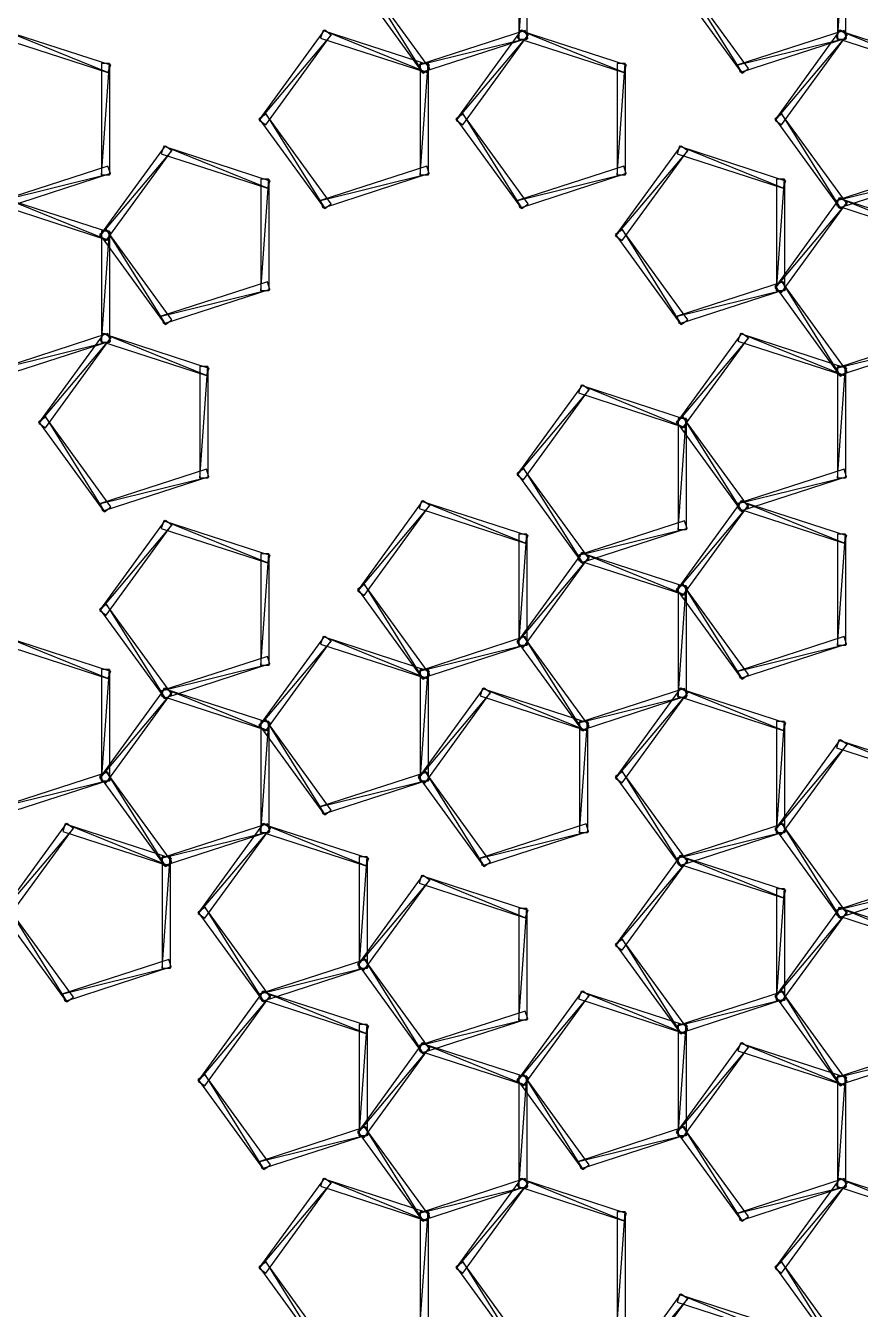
# Model space of a CAD drawing. Header units: metres. Extents: x 99 to 538, y -136 to 284.
# Drawn here: x 214.6 to 319, y 24.5 to 185.2 of the extents above; entities that cross this region are included whole.
import ezdxf

# ---------------------------------------------------------------- set-up
doc = ezdxf.new("R2010")
doc.units = ezdxf.units.M

msp = doc.modelspace()

# ---------------------------------------------------------------- linework, layer by layer
for points in [[(277.25073, 197.46472), (276.25073, 197.46472), (276.25073, 183.50471), (276.25082, 183.50482, 0.0001)], [(276.25073, 183.50471), (277.25073, 197.46472), (277.25073, 183.50471), (277.25082, 183.50482, 0.0001)], [(317.13757, 197.4647), (316.13757, 197.4647), (316.13757, 183.5047), (316.13766, 183.5048, 0.0001)], [(316.13757, 183.5047), (317.13757, 197.4647), (317.13757, 183.5047), (317.13766, 183.5048, 0.0001)], [(256.91794, 191.1831), (264.3144, 179.30144), (256.10892, 190.59532), (256.109, 190.59543, 0.0001)], [(264.3144, 179.30144), (265.1234, 179.88922), (256.91794, 191.1831), (256.91803, 191.18321, 0.0001)], [(296.80478, 191.1831), (304.20123, 179.30144), (295.99576, 190.59532), (295.99585, 190.59543, 0.0001)], [(304.20123, 179.30144), (305.01025, 179.88922), (296.80478, 191.1831), (296.80487, 191.18321, 0.0001)], [(211.8915, 184.63483), (211.58247, 183.68378), (224.85924, 179.36989), (224.85934, 179.37, 0.0001)], [(224.85924, 179.36989), (211.8915, 184.63483), (225.16824, 180.32095), (225.16835, 180.32106, 0.0001)], [(252.79771, 184.11533), (243.78322, 173.40923), (251.98871, 184.70311), (251.98882, 184.70322, 0.0001)], [(243.78322, 173.40923), (244.59222, 172.82144), (252.79771, 184.11533), (252.79782, 184.11543, 0.0001)], [(251.7783, 184.63474), (251.46928, 183.68369), (264.74603, 179.3698), (264.74612, 179.3699, 0.0001)], [(264.74603, 179.3698), (251.7783, 184.63474), (265.05505, 180.32086), (265.05515, 180.32097, 0.0001)], [(277.38077, 183.68369), (277.07175, 184.63474), (263.79498, 180.32086), (263.79507, 180.32097, 0.0001)], [(263.79498, 180.32086), (277.38077, 183.68369), (264.104, 179.3698), (264.1041, 179.3699, 0.0001)], [(277.44913, 184.11533), (268.43463, 173.40923), (276.6401, 184.70311), (276.6402, 184.70322, 0.0001)], [(268.43463, 173.40923), (269.24365, 172.82144), (277.44913, 184.11533), (277.44922, 184.11543, 0.0001)], [(276.42972, 184.63475), (276.1207, 183.6837), (289.39746, 179.36981), (289.39755, 179.36992, 0.0001)], [(289.39746, 179.36981), (276.42972, 184.63475), (289.70648, 180.32088), (289.70657, 180.32098, 0.0001)], [(317.2676, 183.68369), (316.9586, 184.63474), (303.68182, 180.32086), (303.68192, 180.32097, 0.0001)], [(303.68182, 180.32086), (317.2676, 183.68369), (303.99084, 179.3698), (303.99094, 179.3699, 0.0001)], [(317.33597, 184.11533), (308.32147, 173.40923), (316.52695, 184.70311), (316.52704, 184.70322, 0.0001)], [(308.32147, 173.40923), (309.1305, 172.82144), (317.33597, 184.11533), (317.33606, 184.11543, 0.0001)], [(316.31656, 184.63474), (316.00754, 183.68369), (329.2843, 179.3698), (329.2844, 179.3699, 0.0001)], [(329.2843, 179.3698), (316.31656, 184.63474), (329.59332, 180.32086), (329.5934, 180.32097, 0.0001)], [(225.03821, 180.49992), (224.03821, 180.49992), (224.03821, 166.53992), (224.03831, 166.54002, 0.0001)], [(224.03821, 166.53992), (225.03821, 180.49992), (225.03821, 166.53992), (225.03831, 166.54002, 0.0001)], [(264.92502, 180.49983), (263.92502, 180.49983), (263.92502, 166.53983), (263.9251, 166.53993, 0.0001)], [(263.92502, 166.53983), (264.92502, 180.49983), (264.92502, 166.53983), (264.9251, 166.53993, 0.0001)], [(289.57645, 180.49985), (288.57645, 180.49985), (288.57645, 166.53984), (288.57654, 166.53995, 0.0001)], [(288.57645, 166.53984), (289.57645, 180.49985), (289.57645, 166.53984), (289.57654, 166.53995, 0.0001)], [(244.59222, 174.21823), (251.98871, 162.33656), (243.78322, 173.63045), (243.78333, 173.63055, 0.0001)], [(251.98871, 162.33656), (252.79771, 162.92435), (244.59222, 174.21823), (244.59233, 174.21834, 0.0001)], [(269.24365, 174.21825), (276.6401, 162.33658), (268.43463, 173.63046), (268.43472, 173.63057, 0.0001)], [(276.6401, 162.33658), (277.44913, 162.92436), (269.24365, 174.21825), (269.24374, 174.21835, 0.0001)], [(309.1305, 174.21825), (316.52695, 162.33658), (308.32147, 173.63046), (308.32156, 173.63057, 0.0001)], [(316.52695, 162.33658), (317.33597, 162.92436), (309.1305, 174.21825), (309.13058, 174.21835, 0.0001)], [(232.85431, 169.62567), (223.83981, 158.91957), (232.04529, 170.21346), (232.0454, 170.21356, 0.0001)], [(223.83981, 158.91957), (224.64882, 158.33179), (232.85431, 169.62567), (232.85442, 169.62578, 0.0001)], [(231.8349, 170.14508), (231.52588, 169.19403), (244.80264, 164.88014), (244.80275, 164.88025, 0.0001)], [(244.80264, 164.88014), (231.8349, 170.14508), (245.11165, 165.8312), (245.11176, 165.83131, 0.0001)], [(297.39255, 169.62561), (288.37805, 158.91951), (296.58353, 170.2134), (296.58362, 170.2135, 0.0001)], [(288.37805, 158.91951), (289.18707, 158.33173), (297.39255, 169.62561), (297.39264, 169.62572, 0.0001)], [(296.37314, 170.14502), (296.06412, 169.19397), (309.34088, 164.88008), (309.34097, 164.88019, 0.0001)], [(309.34088, 164.88008), (296.37314, 170.14502), (309.6499, 165.83115), (309.65, 165.83125, 0.0001)], [(225.16824, 166.7189), (224.85922, 167.66995), (211.58247, 163.35608), (211.58258, 163.35619, 0.0001)], [(265.05505, 166.71881), (264.74603, 167.66986), (251.46927, 163.35599), (251.46938, 163.3561, 0.0001)], [(289.70648, 166.71883), (289.39746, 167.66988), (276.1207, 163.356), (276.1208, 163.35611, 0.0001)], [(329.59332, 166.71883), (329.2843, 167.66988), (316.00754, 163.356), (316.00763, 163.35611, 0.0001)], [(211.58247, 163.35608), (225.16824, 166.7189), (211.89148, 162.40501), (211.89159, 162.40512, 0.0001)], [(244.98161, 166.01018), (243.98161, 166.01018), (243.98161, 152.05017), (243.98172, 152.05028, 0.0001)], [(243.98161, 152.05017), (244.98161, 166.01018), (244.98161, 152.05017), (244.98172, 152.05028, 0.0001)], [(251.46927, 163.35599), (265.05505, 166.71881), (251.77829, 162.40492), (251.7784, 162.40503, 0.0001)], [(276.1207, 163.356), (289.70648, 166.71883), (276.42972, 162.40494), (276.4298, 162.40504, 0.0001)], [(309.51987, 166.01012), (308.51987, 166.01012), (308.51987, 152.05011), (308.51996, 152.05022, 0.0001)], [(308.51987, 152.05011), (309.51987, 166.01012), (309.51987, 152.05011), (309.51996, 152.05022, 0.0001)], [(316.00754, 163.356), (329.59332, 166.71883), (316.31656, 162.40494), (316.31665, 162.40504, 0.0001)], [(211.8915, 163.66508), (211.58247, 162.71404), (224.85924, 158.40015), (224.85934, 158.40025, 0.0001)], [(224.85924, 158.40015), (211.8915, 163.66508), (225.16824, 159.35121), (225.16835, 159.35132, 0.0001)], [(317.33597, 163.1456), (308.32147, 152.4395), (316.52695, 163.73338), (316.52704, 163.73349, 0.0001)], [(308.32147, 152.4395), (309.1305, 151.85172), (317.33597, 163.1456), (317.33606, 163.1457, 0.0001)], [(316.31656, 163.66501), (316.00754, 162.71396), (329.2843, 158.40007), (329.2844, 158.40018, 0.0001)], [(329.2843, 158.40007), (316.31656, 163.66501), (329.59332, 159.35114), (329.5934, 159.35124, 0.0001)], [(224.64883, 159.72858), (232.0453, 147.84691), (223.83981, 159.1408), (223.83992, 159.1409, 0.0001)], [(225.03821, 159.53017), (224.03821, 159.53017), (224.03821, 145.57016), (224.03831, 145.57027, 0.0001)], [(224.03821, 145.57016), (225.03821, 159.53017), (225.03821, 145.57016), (225.03831, 145.57027, 0.0001)], [(232.0453, 147.84691), (232.85431, 148.4347), (224.64883, 159.72858), (224.64894, 159.72868, 0.0001)], [(289.18707, 159.72852), (296.58353, 147.84685), (288.37805, 159.14073), (288.37814, 159.14084, 0.0001)], [(296.58353, 147.84685), (297.39255, 148.43463), (289.18707, 159.72852), (289.18716, 159.72862, 0.0001)], [(245.11165, 152.22916), (244.80263, 153.1802), (231.52588, 148.86633), (231.52599, 148.86644, 0.0001)], [(309.6499, 152.2291), (309.34088, 153.18015), (296.06412, 148.86627), (296.0642, 148.86638, 0.0001)], [(309.1305, 153.2485), (316.52695, 141.36684), (308.32147, 152.66072), (308.32156, 152.66083, 0.0001)], [(316.52695, 141.36684), (317.33597, 141.95462), (309.1305, 153.2485), (309.13058, 153.24861, 0.0001)], [(231.52588, 148.86633), (245.11165, 152.22916), (231.83488, 147.91527), (231.83499, 147.91537, 0.0001)], [(296.06412, 148.86627), (309.6499, 152.2291), (296.37314, 147.9152), (296.37323, 147.91531, 0.0001)], [(225.16824, 145.74913), (224.85922, 146.70018), (211.58247, 142.3863), (211.58258, 142.38641, 0.0001)], [(225.2366, 146.18077), (216.2221, 135.47467), (224.4276, 146.76855), (224.4277, 146.76866, 0.0001)], [(224.2172, 146.7002), (223.90817, 145.74915), (237.18494, 141.43526), (237.18504, 141.43536, 0.0001)], [(237.18494, 141.43526), (224.2172, 146.7002), (237.49394, 142.38632), (237.49405, 142.38643, 0.0001)], [(305.01025, 146.18071), (295.99576, 135.47461), (304.20123, 146.7685), (304.20132, 146.7686, 0.0001)], [(303.99084, 146.70013), (303.68182, 145.74908), (316.9586, 141.4352), (316.95868, 141.4353, 0.0001)], [(316.9586, 141.4352), (303.99084, 146.70013), (317.2676, 142.38626), (317.2677, 142.38637, 0.0001)], [(329.59332, 145.74908), (329.2843, 146.70013), (316.00754, 142.38626), (316.00763, 142.38637, 0.0001)], [(211.58247, 142.3863), (225.16824, 145.74913), (211.89148, 141.43524), (211.89159, 141.43535, 0.0001)], [(216.2221, 135.47467), (217.03111, 134.88689), (225.2366, 146.18077), (225.23671, 146.18088, 0.0001)], [(295.99576, 135.47461), (296.80478, 134.88683), (305.01025, 146.18071), (305.01035, 146.18082, 0.0001)], [(316.00754, 142.38626), (329.59332, 145.74908), (316.31656, 141.4352), (316.31665, 141.4353, 0.0001)], [(237.3639, 142.56529), (236.3639, 142.56529), (236.3639, 128.60529), (236.36401, 128.6054, 0.0001)], [(236.3639, 128.60529), (237.3639, 142.56529), (237.3639, 128.60529), (237.36401, 128.6054, 0.0001)], [(317.13757, 142.56523), (316.13757, 142.56523), (316.13757, 128.60522), (316.13766, 128.60533, 0.0001)], [(316.13757, 128.60522), (317.13757, 142.56523), (317.13757, 128.60522), (317.13766, 128.60533, 0.0001)], [(285.06683, 139.70071), (276.05234, 128.99461), (284.2578, 140.2885), (284.2579, 140.2886, 0.0001)], [(284.04742, 140.22012), (283.7384, 139.26907), (297.01517, 134.95518), (297.01526, 134.95529, 0.0001)], [(297.01517, 134.95518), (284.04742, 140.22012), (297.3242, 135.90625), (297.32428, 135.90636, 0.0001)], [(276.05234, 128.99461), (276.86136, 128.40683), (285.06683, 139.70071), (285.06693, 139.70082, 0.0001)], [(217.03113, 136.28369), (224.4276, 124.402016), (216.2221, 135.6959), (216.22221, 135.69601, 0.0001)], [(224.4276, 124.402016), (225.2366, 124.9898), (217.03113, 136.28369), (217.03123, 136.2838, 0.0001)], [(296.80478, 136.28363), (304.20123, 124.401955), (295.99576, 135.69585), (295.99585, 135.69595, 0.0001)], [(297.19415, 136.08524), (296.19415, 136.08524), (296.19415, 122.12522), (296.19424, 122.12532, 0.0001)], [(296.19415, 122.12522), (297.19415, 136.08524), (297.19415, 122.12522), (297.19424, 122.12532, 0.0001)], [(304.20123, 124.401955), (305.01025, 124.98974), (296.80478, 136.28363), (296.80487, 136.28374, 0.0001)], [(237.49394, 128.78427), (237.18492, 129.73532), (223.90817, 125.42144), (223.90828, 125.42154, 0.0001)], [(223.90817, 125.42144), (237.49394, 128.78427), (224.21718, 124.47038), (224.21729, 124.47048, 0.0001)], [(276.86136, 129.80363), (284.2578, 117.92196), (276.05234, 129.21585), (276.05243, 129.21596, 0.0001)], [(284.2578, 117.92196), (285.06683, 118.50974), (276.86136, 129.80363), (276.86145, 129.80374, 0.0001)], [(317.2676, 128.78421), (316.9586, 129.73526), (303.68182, 125.42138), (303.68192, 125.42148, 0.0001)], [(303.68182, 125.42138), (317.2676, 128.78421), (303.99084, 124.47032), (303.99094, 124.47042, 0.0001)], [(265.1234, 125.21099), (256.10892, 114.50488), (264.3144, 125.798775), (264.31448, 125.798874, 0.0001)], [(264.104, 125.73041), (263.79498, 124.77935), (277.07175, 120.46547), (277.07184, 120.46557, 0.0001)], [(277.07175, 120.46547), (264.104, 125.73041), (277.38077, 121.41653), (277.38086, 121.416626, 0.0001)], [(305.01025, 125.21098), (295.99576, 114.504875), (304.20123, 125.79877), (304.20132, 125.79887, 0.0001)], [(303.99084, 125.7304), (303.68182, 124.77934), (316.9586, 120.46546), (316.95868, 120.46556, 0.0001)], [(316.9586, 120.46546), (303.99084, 125.7304), (317.2676, 121.41652), (317.2677, 121.41662, 0.0001)], [(256.10892, 114.50488), (256.91794, 113.9171), (265.1234, 125.21099), (265.1235, 125.21109, 0.0001)], [(295.99576, 114.504875), (296.80478, 113.91709), (305.01025, 125.21098), (305.01035, 125.21108, 0.0001)], [(232.85431, 122.73586), (223.83981, 112.029755), (232.04529, 123.32365), (232.0454, 123.323746, 0.0001)], [(223.83981, 112.029755), (224.64882, 111.44197), (232.85431, 122.73586), (232.85442, 122.73596, 0.0001)], [(231.8349, 123.25528), (231.52588, 122.30422), (244.80264, 117.99034), (244.80275, 117.99044, 0.0001)], [(244.80264, 117.99034), (231.8349, 123.25528), (245.11165, 118.9414), (245.11176, 118.9415, 0.0001)], [(297.3242, 122.3042), (297.01517, 123.25526), (283.7384, 118.941376), (283.7385, 118.941475, 0.0001)], [(283.7384, 118.941376), (297.3242, 122.3042), (284.04742, 117.99032), (284.04752, 117.99042, 0.0001)], [(277.25073, 121.595505), (276.25073, 121.595505), (276.25073, 107.63549), (276.25082, 107.63559, 0.0001)], [(276.25073, 107.63549), (277.25073, 121.595505), (277.25073, 107.63549), (277.25082, 107.63559, 0.0001)], [(317.13757, 121.595505), (316.13757, 121.595505), (316.13757, 107.63549), (316.13766, 107.63559, 0.0001)], [(316.13757, 107.63549), (317.13757, 121.595505), (317.13757, 107.63549), (317.13766, 107.63559, 0.0001)], [(244.98161, 119.12038), (243.98161, 119.12038), (243.98161, 105.16036), (243.98172, 105.16046, 0.0001)], [(243.98161, 105.16036), (244.98161, 119.12038), (244.98161, 105.16036), (244.98172, 105.16046, 0.0001)], [(285.06683, 118.73098), (276.05234, 108.02487), (284.2578, 119.31876), (284.2579, 119.31886, 0.0001)], [(284.04742, 119.25039), (283.7384, 118.29933), (297.01517, 113.98545), (297.01526, 113.98555, 0.0001)], [(297.01517, 113.98545), (284.04742, 119.25039), (297.3242, 114.93651), (297.32428, 114.93661, 0.0001)], [(276.05234, 108.02487), (276.86136, 107.43709), (285.06683, 118.73098), (285.06693, 118.73108, 0.0001)], [(256.91794, 115.3139), (264.3144, 103.43223), (256.10892, 114.72612), (256.109, 114.72622, 0.0001)], [(264.3144, 103.43223), (265.1234, 104.02001), (256.91794, 115.3139), (256.91803, 115.314, 0.0001)], [(296.80478, 115.313896), (304.20123, 103.43222), (295.99576, 114.72611), (295.99585, 114.72621, 0.0001)], [(297.19415, 115.11549), (296.19415, 115.11549), (296.19415, 101.15548), (296.19424, 101.15558, 0.0001)], [(296.19415, 101.15548), (297.19415, 115.11549), (297.19415, 101.15548), (297.19424, 101.15558, 0.0001)], [(304.20123, 103.43222), (305.01025, 104.020004), (296.80478, 115.313896), (296.80487, 115.313995, 0.0001)], [(224.64882, 112.838776), (232.0453, 100.9571), (223.83981, 112.25099), (223.83992, 112.25109, 0.0001)], [(232.0453, 100.9571), (232.85431, 101.54488), (224.64882, 112.838776), (224.64893, 112.838875, 0.0001)], [(211.8915, 108.76555), (211.58247, 107.81449), (224.85924, 103.50061), (224.85934, 103.50071, 0.0001)], [(224.85924, 103.50061), (211.8915, 108.76555), (225.16824, 104.45167), (225.16835, 104.45177, 0.0001)], [(252.79771, 108.246124), (243.78322, 97.540016), (251.9887, 108.83391), (251.9888, 108.83401, 0.0001)], [(243.78322, 97.540016), (244.59222, 96.95223), (252.79771, 108.246124), (252.79782, 108.24622, 0.0001)], [(251.7783, 108.76554), (251.46928, 107.81448), (264.74603, 103.5006), (264.74612, 103.5007, 0.0001)], [(264.74603, 103.5006), (251.7783, 108.76554), (265.05505, 104.45166), (265.05515, 104.45176, 0.0001)], [(277.38077, 107.814476), (277.07175, 108.76553), (263.79498, 104.45165), (263.79507, 104.45175, 0.0001)], [(263.79498, 104.45165), (277.38077, 107.814476), (264.104, 103.500595), (264.1041, 103.500694, 0.0001)], [(276.86136, 108.8339), (284.2578, 96.952225), (276.05234, 108.24612), (276.05243, 108.246216, 0.0001)], [(284.2578, 96.952225), (285.06683, 97.54001), (276.86136, 108.8339), (276.86145, 108.834, 0.0001)], [(317.2676, 107.81447), (316.9586, 108.765526), (303.68182, 104.451645), (303.68192, 104.451744, 0.0001)], [(303.68182, 104.451645), (317.2676, 107.81447), (303.99084, 103.50059), (303.99094, 103.50069, 0.0001)], [(245.11165, 105.33934), (244.80263, 106.2904), (231.52588, 101.97652), (231.52599, 101.976616, 0.0001)], [(225.03821, 104.630646), (224.03821, 104.630646), (224.03821, 90.67063), (224.03831, 90.67073, 0.0001)], [(224.03821, 90.67063), (225.03821, 104.630646), (225.03821, 90.67063), (225.03831, 90.67073, 0.0001)], [(231.52588, 101.97652), (245.11165, 105.33934), (231.83488, 101.02546), (231.83499, 101.02556, 0.0001)], [(264.92502, 104.63064), (263.92502, 104.63064), (263.92502, 90.67062), (263.9251, 90.67072, 0.0001)], [(263.92502, 90.67062), (264.92502, 104.63064), (264.92502, 90.67062), (264.9251, 90.67072, 0.0001)], [(232.85431, 101.76612), (223.83981, 91.06001), (232.04529, 102.353905), (232.0454, 102.354004, 0.0001)], [(223.83981, 91.06001), (224.64882, 90.47223), (232.85431, 101.76612), (232.85442, 101.76622, 0.0001)], [(231.8349, 102.28554), (231.52588, 101.33448), (244.80264, 97.0206), (244.80275, 97.0207, 0.0001)], [(244.80264, 97.0206), (231.8349, 102.28554), (245.11165, 97.97166), (245.11176, 97.971756, 0.0001)], [(272.74112, 101.76611), (263.72662, 91.060005), (271.9321, 102.3539), (271.9322, 102.354, 0.0001)], [(263.72662, 91.060005), (264.53564, 90.47222), (272.74112, 101.76611), (272.7412, 101.76621, 0.0001)], [(271.7217, 102.28553), (271.4127, 101.33447), (284.68945, 97.02059), (284.68954, 97.02069, 0.0001)], [(284.68945, 97.02059), (271.7217, 102.28553), (284.99847, 97.97165), (284.99857, 97.97175, 0.0001)], [(297.3242, 101.33448), (297.01517, 102.28554), (283.7384, 97.97166), (283.7385, 97.971756, 0.0001)], [(283.7384, 97.97166), (297.3242, 101.33448), (284.04742, 97.0206), (284.04752, 97.0207, 0.0001)], [(297.39255, 101.76612), (288.37805, 91.06001), (296.58353, 102.353905), (296.58362, 102.354004, 0.0001)], [(288.37805, 91.06001), (289.18707, 90.47223), (297.39255, 101.76612), (297.39264, 101.76622, 0.0001)], [(296.37314, 102.285515), (296.06412, 101.33446), (309.34088, 97.02058), (309.34097, 97.020676, 0.0001)], [(309.34088, 97.02058), (296.37314, 102.285515), (309.6499, 97.971634), (309.65, 97.97173, 0.0001)], [(244.59224, 98.34904), (251.98871, 86.46736), (243.78322, 97.76125), (243.78333, 97.76135, 0.0001)], [(244.98161, 98.150635), (243.98161, 98.150635), (243.98161, 84.19062), (243.98172, 84.19072, 0.0001)], [(243.98161, 84.19062), (244.98161, 98.150635), (244.98161, 84.19062), (244.98172, 84.19072, 0.0001)], [(251.98871, 86.46736), (252.79771, 87.055145), (244.59224, 98.34904), (244.59235, 98.34914, 0.0001)], [(284.86844, 98.150635), (283.86844, 98.150635), (283.86844, 84.19062), (283.86853, 84.19072, 0.0001)], [(283.86844, 84.19062), (284.86844, 98.150635), (284.86844, 84.19062), (284.86853, 84.19072, 0.0001)], [(309.51987, 98.15062), (308.51987, 98.15062), (308.51987, 84.190605), (308.51996, 84.190704, 0.0001)], [(308.51987, 84.190605), (309.51987, 98.15062), (309.51987, 84.190605), (309.51996, 84.190704, 0.0001)], [(317.33597, 95.286095), (308.32147, 84.57999), (316.52695, 95.87388), (316.52704, 95.87398, 0.0001)], [(308.32147, 84.57999), (309.1305, 83.9922), (317.33597, 95.286095), (317.33606, 95.286194, 0.0001)], [(316.31656, 95.80551), (316.00754, 94.854454), (329.2843, 90.54057), (329.2844, 90.54067, 0.0001)], [(329.2843, 90.54057), (316.31656, 95.80551), (329.59332, 91.49163), (329.5934, 91.49173, 0.0001)], [(225.16821, 90.8493), (224.85919, 91.800354), (211.58243, 87.48647), (211.58253, 87.48657, 0.0001)], [(224.64879, 91.86872), (232.04527, 79.987045), (223.83978, 91.28094), (223.83989, 91.28104, 0.0001)], [(232.04527, 79.987045), (232.85428, 80.57483), (224.64879, 91.86872), (224.6489, 91.86882, 0.0001)], [(265.05505, 90.8496), (264.74603, 91.80066), (251.46928, 87.48678), (251.46939, 87.48688, 0.0001)], [(264.53564, 91.869026), (271.9321, 79.98735), (263.72662, 91.28124), (263.7267, 91.28134, 0.0001)], [(271.9321, 79.98735), (272.74112, 80.575134), (264.53564, 91.869026), (264.53574, 91.869125, 0.0001)], [(289.18707, 91.86903), (296.58353, 79.98736), (288.37805, 91.28125), (288.37814, 91.28135, 0.0001)], [(296.58353, 79.98736), (297.39255, 80.57514), (289.18707, 91.86903), (289.18716, 91.86913, 0.0001)], [(211.58243, 87.48647), (225.16821, 90.8493), (211.89145, 86.535416), (211.89156, 86.535515, 0.0001)], [(251.46928, 87.48678), (265.05505, 90.8496), (251.77829, 86.53572), (251.7784, 86.53582, 0.0001)], [(220.52858, 84.800934), (211.51408, 74.094826), (219.71957, 85.38872), (219.71968, 85.38882, 0.0001)], [(219.50917, 85.32035), (219.20015, 84.36929), (232.47691, 80.05541), (232.47702, 80.05551, 0.0001)], [(232.47691, 80.05541), (219.50917, 85.32035), (232.78593, 81.00647), (232.78604, 81.00657, 0.0001)], [(245.11162, 84.36929), (244.8026, 85.32035), (231.52583, 81.00647), (231.52594, 81.00657, 0.0001)], [(245.17998, 84.800934), (236.16548, 74.094826), (244.37097, 85.38872), (244.37108, 85.38882, 0.0001)], [(244.1606, 85.320656), (243.85158, 84.3696), (257.12833, 80.05572), (257.12842, 80.05582, 0.0001)], [(257.12833, 80.05572), (244.1606, 85.320656), (257.43735, 81.006775), (257.43744, 81.006874, 0.0001)], [(284.99847, 84.3696), (284.68945, 85.320656), (271.4127, 81.006775), (271.41278, 81.006874, 0.0001)], [(309.6499, 84.36958), (309.34088, 85.32064), (296.06412, 81.00676), (296.0642, 81.00686, 0.0001)], [(309.1305, 85.38901), (316.52695, 73.50733), (308.32147, 84.80122), (308.32156, 84.80132, 0.0001)], [(316.52695, 73.50733), (317.33597, 74.095116), (309.1305, 85.38901), (309.13058, 85.38911, 0.0001)], [(211.51408, 74.094826), (212.32309, 73.50704), (220.52858, 84.800934), (220.52869, 84.80103, 0.0001)], [(231.52583, 81.00647), (245.11162, 84.36929), (231.83485, 80.05541), (231.83496, 80.05551, 0.0001)], [(236.16548, 74.094826), (236.97449, 73.50704), (245.17998, 84.800934), (245.18008, 84.80103, 0.0001)], [(271.4127, 81.006775), (284.99847, 84.3696), (271.7217, 80.05572), (271.7218, 80.05582, 0.0001)], [(296.06412, 81.00676), (309.6499, 84.36958), (296.37314, 80.0557), (296.37323, 80.0558, 0.0001)], [(232.65588, 81.18545), (231.65588, 81.18545), (231.65588, 67.22543), (231.65599, 67.22553, 0.0001)], [(231.65588, 67.22543), (232.65588, 81.18545), (232.65588, 67.22543), (232.65599, 67.22553, 0.0001)], [(257.3073, 81.18576), (256.3073, 81.18576), (256.3073, 67.225746), (256.3074, 67.225845, 0.0001)], [(256.3073, 67.225746), (257.3073, 81.18576), (257.3073, 67.225746), (257.3074, 67.225845, 0.0001)], [(297.39255, 80.79638), (288.37805, 70.09027), (296.58353, 81.38416), (296.58362, 81.38426, 0.0001)], [(288.37805, 70.09027), (289.18707, 69.50249), (297.39255, 80.79638), (297.39264, 80.79648, 0.0001)], [(296.37314, 81.31577), (296.06412, 80.364716), (309.34088, 76.050835), (309.34097, 76.050934, 0.0001)], [(309.34088, 76.050835), (296.37314, 81.31577), (309.6499, 77.00189), (309.65, 77.00199, 0.0001)], [(265.1234, 78.321236), (256.10892, 67.61513), (264.3144, 78.90902), (264.31448, 78.90912, 0.0001)], [(264.104, 78.84065), (263.79498, 77.889595), (277.07175, 73.575714), (277.07184, 73.57581, 0.0001)], [(277.07175, 73.575714), (264.104, 78.84065), (277.38077, 74.52677), (277.38086, 74.52687, 0.0001)], [(329.5933, 77.8894), (329.28427, 78.840454), (316.0075, 74.52657), (316.0076, 74.52667, 0.0001)], [(256.10892, 67.61513), (256.91794, 67.02734), (265.1234, 78.321236), (265.1235, 78.321335, 0.0001)], [(309.51987, 77.18088), (308.51987, 77.18088), (308.51987, 63.220863), (308.51996, 63.220963, 0.0001)], [(308.51987, 63.220863), (309.51987, 77.18088), (309.51987, 63.220863), (309.51996, 63.220963, 0.0001)], [(316.0075, 74.52657), (329.5933, 77.8894), (316.31653, 73.575516), (316.31662, 73.575615, 0.0001)], [(212.32309, 74.90384), (219.71957, 63.022167), (211.51408, 74.316055), (211.51419, 74.316154, 0.0001)], [(219.71957, 63.022167), (220.52858, 63.609955), (212.32309, 74.90384), (212.3232, 74.90394, 0.0001)], [(236.97449, 74.90384), (244.37097, 63.022167), (236.16548, 74.316055), (236.16559, 74.316154, 0.0001)], [(244.37097, 63.022167), (245.17998, 63.609955), (236.97449, 74.90384), (236.9746, 74.90394, 0.0001)], [(277.25073, 74.70575), (276.25073, 74.70575), (276.25073, 60.745735), (276.25082, 60.745834, 0.0001)], [(276.25073, 60.745735), (277.25073, 74.70575), (277.25073, 60.745735), (277.25082, 60.745834, 0.0001)], [(317.33597, 74.31635), (308.32147, 63.61025), (316.52695, 74.90414), (316.52704, 74.904236, 0.0001)], [(308.32147, 63.61025), (309.1305, 63.02246), (317.33597, 74.31635), (317.33606, 74.31645, 0.0001)], [(316.31653, 74.83559), (316.0075, 73.88453), (329.28427, 69.57065), (329.28436, 69.57075, 0.0001)], [(329.28427, 69.57065), (316.31653, 74.83559), (329.5933, 70.521706), (329.59338, 70.521805, 0.0001)], [(289.18707, 70.89929), (296.58353, 59.01762), (288.37805, 70.31151), (288.37814, 70.31161, 0.0001)], [(296.58353, 59.01762), (297.39255, 59.605408), (289.18707, 70.89929), (289.18716, 70.89939, 0.0001)], [(232.78592, 67.40441), (232.4769, 68.35547), (219.20013, 64.04159), (219.20024, 64.04169, 0.0001)], [(257.43735, 67.404724), (257.12833, 68.35578), (243.85158, 64.0419), (243.85168, 64.042, 0.0001)], [(256.91794, 68.42415), (264.3144, 56.542477), (256.10892, 67.836365), (256.109, 67.836464, 0.0001)], [(264.3144, 56.542477), (265.1234, 57.130264), (256.91794, 68.42415), (256.91803, 68.42425, 0.0001)], [(219.20013, 64.04159), (232.78592, 67.40441), (219.50916, 63.09053), (219.50926, 63.09063, 0.0001)], [(243.85158, 64.0419), (257.43735, 67.404724), (244.16058, 63.090843), (244.16069, 63.090942, 0.0001)], [(245.17998, 63.831184), (236.16548, 53.125084), (244.37097, 64.418976), (244.37108, 64.419075, 0.0001)], [(244.1606, 64.35092), (243.85158, 63.399864), (257.12833, 59.085983), (257.12842, 59.086082, 0.0001)], [(257.12833, 59.085983), (244.1606, 64.35092), (257.43735, 60.03704), (257.43744, 60.03714, 0.0001)], [(285.06683, 63.831497), (276.05234, 53.125397), (284.2578, 64.41928), (284.2579, 64.41938, 0.0001)], [(284.04742, 64.35092), (283.7384, 63.399864), (297.01517, 59.08598), (297.01526, 59.08608, 0.0001)], [(297.01517, 59.08598), (284.04742, 64.35092), (297.3242, 60.037037), (297.32428, 60.037136, 0.0001)], [(309.6499, 63.399868), (309.34088, 64.35092), (296.06412, 60.03704), (296.0642, 60.03714, 0.0001)], [(309.1305, 64.41929), (316.52695, 52.537613), (308.32147, 63.8315), (308.32156, 63.8316, 0.0001)], [(316.52695, 52.537613), (317.33597, 53.1254), (309.1305, 64.41929), (309.13058, 64.41939, 0.0001)], [(236.16548, 53.125084), (236.97449, 52.537296), (245.17998, 63.831184), (245.18008, 63.831284, 0.0001)], [(276.05234, 53.125397), (276.86136, 52.53761), (285.06683, 63.831497), (285.06693, 63.831596, 0.0001)], [(296.06412, 60.03704), (309.6499, 63.399868), (296.37314, 59.085983), (296.37323, 59.086082, 0.0001)], [(277.38077, 60.92472), (277.07175, 61.875774), (263.79498, 57.561897), (263.79507, 57.561996, 0.0001)], [(257.3073, 60.21602), (256.3073, 60.21602), (256.3073, 46.256004), (256.3074, 46.256104, 0.0001)], [(256.3073, 46.256004), (257.3073, 60.21602), (257.3073, 46.256004), (257.3074, 46.256104, 0.0001)], [(263.79498, 57.561897), (277.38077, 60.92472), (264.104, 56.61084), (264.1041, 56.61094, 0.0001)], [(297.19415, 60.21602), (296.19415, 60.21602), (296.19415, 46.256004), (296.19424, 46.256104, 0.0001)], [(296.19415, 46.256004), (297.19415, 60.21602), (297.19415, 46.256004), (297.19424, 46.256104, 0.0001)], [(265.1234, 57.351494), (256.10892, 46.645393), (264.3144, 57.93928), (264.31448, 57.93938, 0.0001)], [(264.104, 57.87091), (263.79498, 56.919857), (277.07175, 52.605972), (277.07184, 52.60607, 0.0001)], [(277.07175, 52.605972), (264.104, 57.87091), (277.38077, 53.55703), (277.38086, 53.55713, 0.0001)], [(305.01025, 57.351494), (295.99576, 46.645393), (304.20123, 57.93928), (304.20132, 57.93938, 0.0001)], [(303.99084, 57.87092), (303.68182, 56.91986), (316.9586, 52.605976), (316.95868, 52.606075, 0.0001)], [(316.9586, 52.605976), (303.99084, 57.87092), (317.2676, 53.557034), (317.2677, 53.557133, 0.0001)], [(329.5933, 56.919544), (329.28427, 57.8706), (316.0075, 53.556717), (316.0076, 53.556816, 0.0001)], [(256.10892, 46.645393), (256.91794, 46.057606), (265.1234, 57.351494), (265.1235, 57.351593, 0.0001)], [(295.99576, 46.645393), (296.80478, 46.057606), (305.01025, 57.351494), (305.01035, 57.351593, 0.0001)], [(316.0075, 53.556717), (329.5933, 56.919544), (316.31653, 52.60566), (316.31662, 52.60576, 0.0001)], [(236.97449, 53.9341), (244.37097, 42.052425), (236.16548, 53.346313), (236.16559, 53.346413, 0.0001)], [(244.37097, 42.052425), (245.17998, 42.640213), (236.97449, 53.9341), (236.9746, 53.9342, 0.0001)], [(276.86133, 53.9341), (284.25778, 42.052425), (276.0523, 53.346313), (276.0524, 53.346413, 0.0001)], [(277.2507, 53.7357), (276.2507, 53.7357), (276.2507, 39.775684), (276.2508, 39.775784, 0.0001)], [(276.2507, 39.775684), (277.2507, 53.7357), (277.2507, 39.775684), (277.2508, 39.775784, 0.0001)], [(284.25778, 42.052425), (285.0668, 42.640213), (276.86133, 53.9341), (276.86142, 53.9342, 0.0001)], [(317.13754, 53.7357), (316.13754, 53.7357), (316.13754, 39.775684), (316.13763, 39.775784, 0.0001)], [(316.13754, 39.775684), (317.13754, 53.7357), (317.13754, 39.775684), (317.13763, 39.775784, 0.0001)], [(257.43732, 46.434673), (257.1283, 47.38573), (243.85153, 43.071846), (243.85164, 43.071945, 0.0001)], [(256.9179, 47.454094), (264.31436, 35.57242), (256.1089, 46.86631), (256.10898, 46.86641, 0.0001)], [(264.31436, 35.57242), (265.12338, 36.160206), (256.9179, 47.454094), (256.918, 47.454193, 0.0001)], [(297.32416, 46.434673), (297.01514, 47.38573), (283.73837, 43.071846), (283.73846, 43.071945, 0.0001)], [(296.80475, 47.454094), (304.2012, 35.57242), (295.99573, 46.86631), (295.99582, 46.86641, 0.0001)], [(304.2012, 35.57242), (305.01022, 36.160206), (296.80475, 47.454094), (296.80484, 47.454193, 0.0001)], [(243.85153, 43.071846), (257.43732, 46.434673), (244.16055, 42.12079), (244.16066, 42.120888, 0.0001)], [(283.73837, 43.071846), (297.32416, 46.434673), (284.0474, 42.12079), (284.0475, 42.120888, 0.0001)], [(252.79768, 40.3863), (243.78319, 29.680197), (251.98868, 40.974087), (251.98878, 40.974186, 0.0001)], [(243.78319, 29.680197), (244.5922, 29.092411), (252.79768, 40.3863), (252.79779, 40.3864, 0.0001)], [(251.77827, 40.905724), (251.46925, 39.954666), (264.746, 35.64078), (264.7461, 35.64088, 0.0001)], [(264.746, 35.64078), (251.77827, 40.905724), (265.05502, 36.59184), (265.0551, 36.591938, 0.0001)], [(277.38074, 39.954666), (277.07172, 40.905724), (263.79495, 36.59184), (263.79504, 36.591938, 0.0001)], [(277.4491, 40.3863), (268.4346, 29.680197), (276.64008, 40.974087), (276.64017, 40.974186, 0.0001)], [(268.4346, 29.680197), (269.24362, 29.092411), (277.4491, 40.3863), (277.4492, 40.3864, 0.0001)], [(276.4297, 40.905724), (276.12067, 39.954666), (289.39743, 35.640785), (289.39752, 35.640884, 0.0001)], [(289.39743, 35.640785), (276.4297, 40.905724), (289.70645, 36.591843), (289.70654, 36.59194, 0.0001)], [(317.26758, 39.954666), (316.95856, 40.905724), (303.6818, 36.59184), (303.6819, 36.591938, 0.0001)], [(317.33594, 40.3863), (308.32144, 29.680197), (316.52692, 40.974087), (316.527, 40.974186, 0.0001)], [(308.32144, 29.680197), (309.13046, 29.092411), (317.33594, 40.3863), (317.33603, 40.3864, 0.0001)], [(316.31653, 40.905724), (316.0075, 39.954666), (329.28427, 35.64078), (329.28436, 35.64088, 0.0001)], [(329.28427, 35.64078), (316.31653, 40.905724), (329.5933, 36.59184), (329.59338, 36.591938, 0.0001)], [(263.79495, 36.59184), (277.38074, 39.954666), (264.10397, 35.64078), (264.10406, 35.64088, 0.0001)], [(303.6818, 36.59184), (317.26758, 39.954666), (303.9908, 35.64078), (303.9909, 35.64088, 0.0001)], [(264.925, 36.77082), (263.925, 36.77082), (263.925, 22.810806), (263.92508, 22.810905, 0.0001)], [(263.925, 22.810806), (264.925, 36.77082), (264.925, 22.810806), (264.92508, 22.810905, 0.0001)], [(289.57642, 36.77082), (288.57642, 36.77082), (288.57642, 22.810806), (288.5765, 22.810905, 0.0001)], [(288.57642, 22.810806), (289.57642, 36.77082), (289.57642, 22.810806), (289.5765, 22.810905, 0.0001)], [(244.5922, 30.489216), (251.98868, 18.60754), (243.78319, 29.90143), (243.7833, 29.90153, 0.0001)], [(251.98868, 18.60754), (252.79768, 19.195326), (244.5922, 30.489216), (244.5923, 30.489315, 0.0001)], [(269.24362, 30.489216), (276.64008, 18.60754), (268.4346, 29.90143), (268.4347, 29.90153, 0.0001)], [(276.64008, 18.60754), (277.4491, 19.195326), (269.24362, 30.489216), (269.2437, 30.489315, 0.0001)], [(309.13046, 30.489216), (316.52692, 18.60754), (308.32144, 29.90143), (308.32153, 29.90153, 0.0001)], [(316.52692, 18.60754), (317.33594, 19.195326), (309.13046, 30.489216), (309.13055, 30.489315, 0.0001)], [(297.39252, 25.896568), (288.37802, 15.190465), (296.5835, 26.484354), (296.5836, 26.484453, 0.0001)], [(288.37802, 15.190465), (289.18704, 14.602679), (297.39252, 25.896568), (297.3926, 25.896667, 0.0001)], [(296.3731, 26.415989), (296.0641, 25.464931), (309.34085, 21.15105), (309.34094, 21.15115, 0.0001)], [(309.34085, 21.15105), (296.3731, 26.415989), (309.64987, 22.102108), (309.64996, 22.102207, 0.0001)]]:
    msp.add_3dface(points)

doc.saveas('drawing.dxf')
